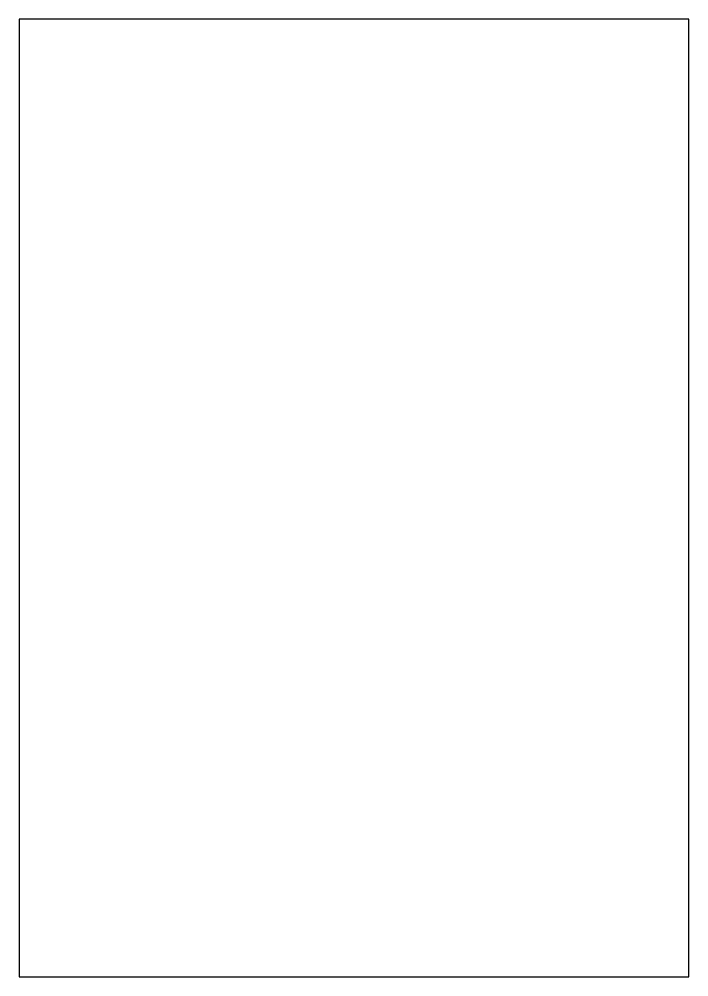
# Model space of a CAD drawing. Extents: x 0 to 19.1, y 0 to 27.3.
import ezdxf

# ---------------------------------------------------------------- set-up
doc = ezdxf.new("R2010")
doc.units = 0
doc.header["$LTSCALE"] = 12
doc.header["$MEASUREMENT"] = 0
doc.layers.add('EXTERNALS', color=3, linetype='CONTINUOUS')

msp = doc.modelspace()

# ---------------------------------------------------------------- linework, layer by layer
at = {"layer": 'EXTERNALS'}
for points in [[(19.097, 27.313), (0, 27.313)], [(0, 27.313), (0, 0)], [(19.097, 0), (19.097, 27.313)], [(0, 0), (19.097, 0)]]:
    msp.add_open_spline(points, degree=1, dxfattribs=at)

doc.saveas('drawing.dxf')
